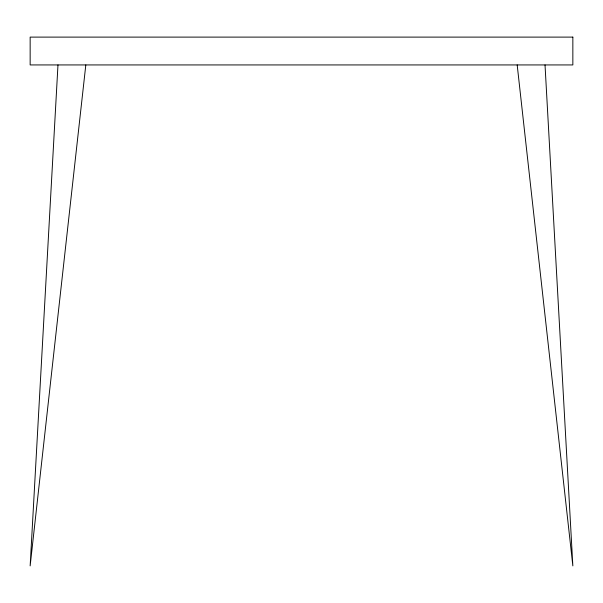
<?xml version="1.0" encoding="UTF-8"?>
<svg xmlns="http://www.w3.org/2000/svg" width="603" height="603" viewBox="0 0 603 603"><rect width="100%" height="100%" fill="white"/><g stroke="black" fill="none" stroke-linecap="round" stroke-linejoin="round"><path stroke-width="0.9" d="M57.978 64.936L30.15 565.893L85.814 64.936M517.186 64.936L572.85 565.893L545.022 64.936M572.85 37.107L30.15 37.107L30.15 64.936L572.85 64.936L572.85 37.107"/></g></svg>
